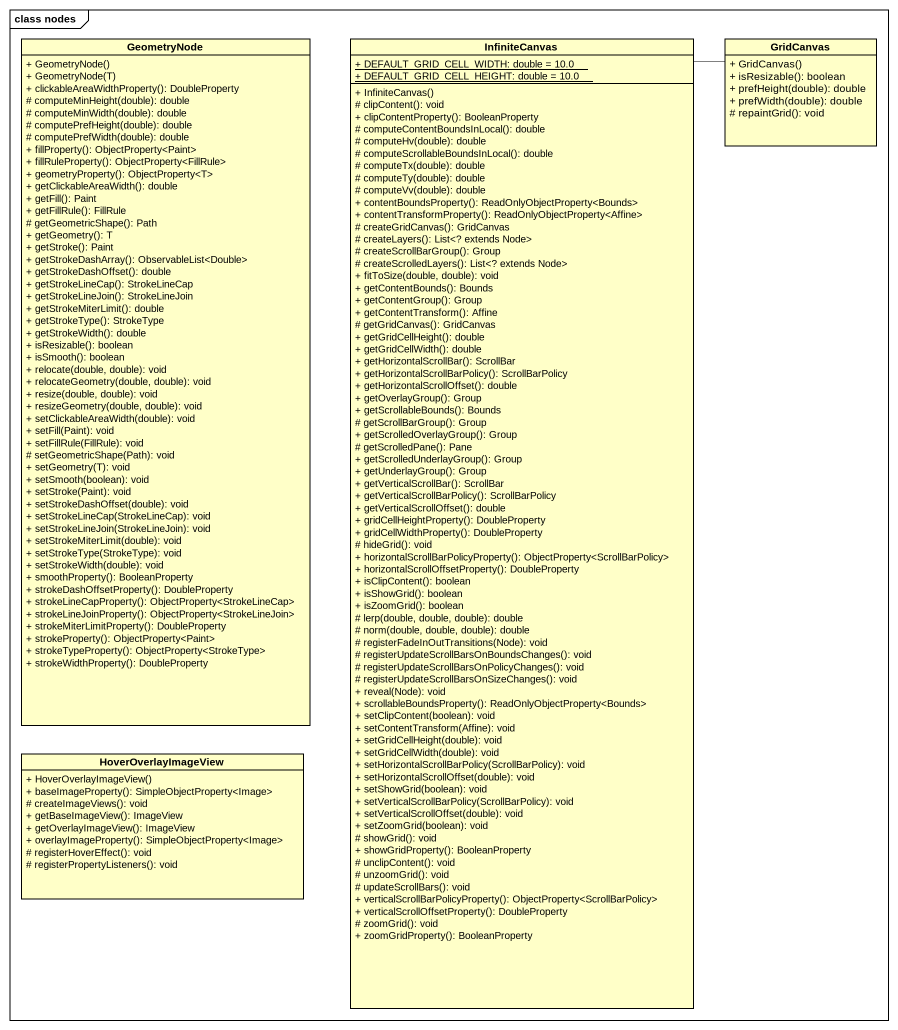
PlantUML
@startuml
mainframe class nodes
hide circle
hide empty members
skinparam classAttributeIconSize 0
class GeometryNode #FFFFC8 {
  + GeometryNode()
  + GeometryNode(T)
  + clickableAreaWidthProperty(): DoubleProperty
  # computeMinHeight(double): double
  # computeMinWidth(double): double
  # computePrefHeight(double): double
  # computePrefWidth(double): double
  + fillProperty(): ObjectProperty<Paint>
  + fillRuleProperty(): ObjectProperty<FillRule>
  + geometryProperty(): ObjectProperty<T>
  + getClickableAreaWidth(): double
  + getFill(): Paint
  + getFillRule(): FillRule
  # getGeometricShape(): Path
  + getGeometry(): T
  + getStroke(): Paint
  + getStrokeDashArray(): ObservableList<Double>
  + getStrokeDashOffset(): double
  + getStrokeLineCap(): StrokeLineCap
  + getStrokeLineJoin(): StrokeLineJoin
  + getStrokeMiterLimit(): double
  + getStrokeType(): StrokeType
  + getStrokeWidth(): double
  + isResizable(): boolean
  + isSmooth(): boolean
  + relocate(double, double): void
  + relocateGeometry(double, double): void
  + resize(double, double): void
  + resizeGeometry(double, double): void
  + setClickableAreaWidth(double): void
  + setFill(Paint): void
  + setFillRule(FillRule): void
  # setGeometricShape(Path): void
  + setGeometry(T): void
  + setSmooth(boolean): void
  + setStroke(Paint): void
  + setStrokeDashOffset(double): void
  + setStrokeLineCap(StrokeLineCap): void
  + setStrokeLineJoin(StrokeLineJoin): void
  + setStrokeMiterLimit(double): void
  + setStrokeType(StrokeType): void
  + setStrokeWidth(double): void
  + smoothProperty(): BooleanProperty
  + strokeDashOffsetProperty(): DoubleProperty
  + strokeLineCapProperty(): ObjectProperty<StrokeLineCap>
  + strokeLineJoinProperty(): ObjectProperty<StrokeLineJoin>
  + strokeMiterLimitProperty(): DoubleProperty
  + strokeProperty(): ObjectProperty<Paint>
  + strokeTypeProperty(): ObjectProperty<StrokeType>
  + strokeWidthProperty(): DoubleProperty
}
class InfiniteCanvas #FFFFC8 {
  {static} + DEFAULT_GRID_CELL_WIDTH: double = 10.0
  {static} + DEFAULT_GRID_CELL_HEIGHT: double = 10.0
  + InfiniteCanvas()
  # clipContent(): void
  + clipContentProperty(): BooleanProperty
  # computeContentBoundsInLocal(): double
  # computeHv(double): double
  # computeScrollableBoundsInLocal(): double
  # computeTx(double): double
  # computeTy(double): double
  # computeVv(double): double
  + contentBoundsProperty(): ReadOnlyObjectProperty<Bounds>
  + contentTransformProperty(): ReadOnlyObjectProperty<Affine>
  # createGridCanvas(): GridCanvas
  # createLayers(): List<? extends Node>
  # createScrollBarGroup(): Group
  # createScrolledLayers(): List<? extends Node>
  + fitToSize(double, double): void
  + getContentBounds(): Bounds
  + getContentGroup(): Group
  + getContentTransform(): Affine
  # getGridCanvas(): GridCanvas
  + getGridCellHeight(): double
  + getGridCellWidth(): double
  + getHorizontalScrollBar(): ScrollBar
  + getHorizontalScrollBarPolicy(): ScrollBarPolicy
  + getHorizontalScrollOffset(): double
  + getOverlayGroup(): Group
  + getScrollableBounds(): Bounds
  # getScrollBarGroup(): Group
  + getScrolledOverlayGroup(): Group
  # getScrolledPane(): Pane
  + getScrolledUnderlayGroup(): Group
  + getUnderlayGroup(): Group
  + getVerticalScrollBar(): ScrollBar
  + getVerticalScrollBarPolicy(): ScrollBarPolicy
  + getVerticalScrollOffset(): double
  + gridCellHeightProperty(): DoubleProperty
  + gridCellWidthProperty(): DoubleProperty
  # hideGrid(): void
  + horizontalScrollBarPolicyProperty(): ObjectProperty<ScrollBarPolicy>
  + horizontalScrollOffsetProperty(): DoubleProperty
  + isClipContent(): boolean
  + isShowGrid(): boolean
  + isZoomGrid(): boolean
  # lerp(double, double, double): double
  # norm(double, double, double): double
  # registerFadeInOutTransitions(Node): void
  # registerUpdateScrollBarsOnBoundsChanges(): void
  # registerUpdateScrollBarsOnPolicyChanges(): void
  # registerUpdateScrollBarsOnSizeChanges(): void
  + reveal(Node): void
  + scrollableBoundsProperty(): ReadOnlyObjectProperty<Bounds>
  + setClipContent(boolean): void
  + setContentTransform(Affine): void
  + setGridCellHeight(double): void
  + setGridCellWidth(double): void
  + setHorizontalScrollBarPolicy(ScrollBarPolicy): void
  + setHorizontalScrollOffset(double): void
  + setShowGrid(boolean): void
  + setVerticalScrollBarPolicy(ScrollBarPolicy): void
  + setVerticalScrollOffset(double): void
  + setZoomGrid(boolean): void
  # showGrid(): void
  + showGridProperty(): BooleanProperty
  # unclipContent(): void
  # unzoomGrid(): void
  # updateScrollBars(): void
  + verticalScrollBarPolicyProperty(): ObjectProperty<ScrollBarPolicy>
  + verticalScrollOffsetProperty(): DoubleProperty
  # zoomGrid(): void
  + zoomGridProperty(): BooleanProperty
}
class GridCanvas #FFFFC8 {
  + GridCanvas()
  + isResizable(): boolean
  + prefHeight(double): double
  + prefWidth(double): double
  # repaintGrid(): void
}
class HoverOverlayImageView #FFFFC8 {
  + HoverOverlayImageView()
  + baseImageProperty(): SimpleObjectProperty<Image>
  # createImageViews(): void
  + getBaseImageView(): ImageView
  + getOverlayImageView(): ImageView
  + overlayImageProperty(): SimpleObjectProperty<Image>
  # registerHoverEffect(): void
  # registerPropertyListeners(): void
}
InfiniteCanvas -up- GridCanvas
@enduml
